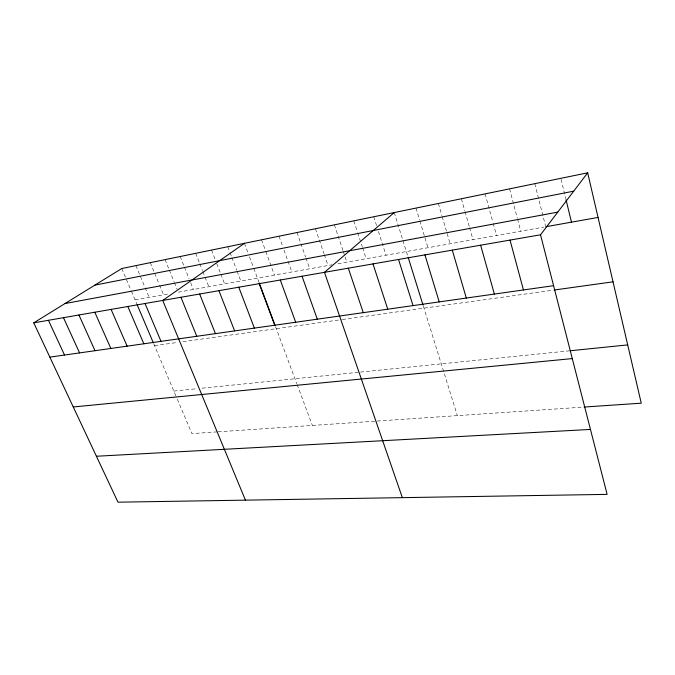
<?xml version="1.0" encoding="UTF-8"?>
<svg xmlns="http://www.w3.org/2000/svg" width="675" height="675" viewBox="0 0 675 675"><rect width="100%" height="100%" fill="white"/><g stroke="black" fill="none" stroke-linecap="round" stroke-linejoin="round"><path stroke-width="0.51" stroke-dasharray="3.38 2.53" d="M135.084 299.869L169.467 293.752M178.31 292.174L332.007 264.811M337.956 263.748L543.729 227.104M154.533 345.634L177.795 342.402M182.925 341.685L341.339 319.638M342.352 319.503L553.314 290.14M173.846 391.07L197.016 388.716M202.12 388.192L359.488 372.187M360.492 372.085L568.932 350.882M217.029 431.89L191.919 433.595L176.285 396.807M218.042 431.823L583.04 407.126M121.762 268.523L131.043 290.377M131.448 291.322L136.721 303.733M153.731 343.752L175.871 395.854M135.869 265.629L144.737 286.782M145.133 287.744L149.167 297.363M150.306 262.659L154.322 272.396M154.727 273.375L159.148 284.091M159.553 285.061L163.569 294.798M165.071 259.622L168.969 269.198M169.357 270.16L174.023 281.644M174.412 282.606L177.137 289.305M180.2 256.517L184.072 266.22M184.461 267.19L189.118 278.826M190.671 282.698L193.387 289.491M195.682 253.336L199.437 262.879M199.817 263.841L202.441 270.515M202.821 271.468L204.694 276.244M205.073 277.197L208.828 286.74M211.545 250.079L215.283 259.748M216.776 263.621L220.523 273.291M220.894 274.252L224.632 283.93M227.796 246.746L229.652 251.64M230.032 252.619L231.517 256.542M231.888 257.521L236.731 270.262M237.102 271.24L240.823 281.045M244.451 243.321L248.054 252.982M249.488 256.846L253.454 267.469M253.817 268.431L258.829 281.888M275.552 326.734L296.789 383.678M297.16 384.666L312.365 425.444M261.52 239.811L265.461 250.585M265.823 251.564L274.413 275.062M279.037 236.216L282.589 246.147M284.015 250.121L291.845 271.957M296.992 232.529L305.589 257.023M305.935 258.002L309.715 268.777M315.427 228.741L323.958 253.589M324.295 254.576L328.05 265.511M334.353 224.851L342.908 250.383M343.238 251.362L346.866 262.162M353.776 220.86L357.37 231.82M357.691 232.816L362.264 246.772M362.585 247.767L366.179 258.727M373.739 216.759L376.574 225.636M378.456 231.542L386.007 255.192M394.251 212.549L402.646 239.558M402.958 240.562L407.86 256.348M423.352 306.188L457.355 415.631M415.986 208.086L419.572 219.974M419.875 220.97L427.95 247.725M438.353 203.487L441.897 215.578M442.184 216.582L450.149 243.768M461.396 198.762L464.788 210.743M465.067 211.739L469.319 226.724M469.597 227.72L472.989 239.701M485.123 193.885L492.902 222.311M493.18 223.332L496.522 235.516M509.583 188.857L517.295 218.093M517.565 219.105L520.754 231.196M534.803 183.676L545.476 225.754M561.068 179.356L565.777 198.72"/><path stroke-width="1.01" d="M540.523 234.79L607.12 494.378L117.99 502.183L33.75 322.844L540.523 234.79L587.672 172.817L641.25 403.186L584.077 407.05M394.251 212.549L324.473 272.329L402.342 497.644M244.451 243.321L162.734 300.434L245.43 500.15M33.75 322.844L121.762 268.523L587.672 172.817M94.854 285.128L573.716 191.168M65.019 303.548L557.778 212.119M545.729 226.749L598.05 217.434M49.849 357.117L553.576 285.677M554.344 289.997L613.027 281.829M569.945 350.781L627.699 344.908M73.263 406.966L572.282 358.594M96.415 456.249L590.456 429.435M48.423 320.296L64.522 355.033M63.484 317.68L79.574 352.898M78.941 314.997L95.015 350.713M94.804 312.238L110.86 348.46M111.097 309.403L127.128 346.157M127.837 306.501L143.834 343.786M137.135 304.695L153.335 342.816M145.041 303.505L161.004 341.356M180.934 297.27L196.779 336.277M199.657 294.022L215.426 333.636M218.928 290.672L234.622 330.91M238.773 287.221L254.382 328.109M259.183 282.842L275.189 325.755M259.225 283.669L274.725 325.223M280.302 280.007L295.684 322.253M302.046 276.227L317.292 319.182M348.334 268.186L363.268 312.668M373.005 263.9L387.745 309.192M398.528 259.462L413.049 305.606M408.156 257.31L423.048 305.21M424.938 254.88L439.222 301.894M452.292 250.121L466.315 298.055M480.634 245.202L494.37 294.072M510.03 240.089L523.437 289.946M566.03 199.741L571.48 222.168"/></g></svg>
